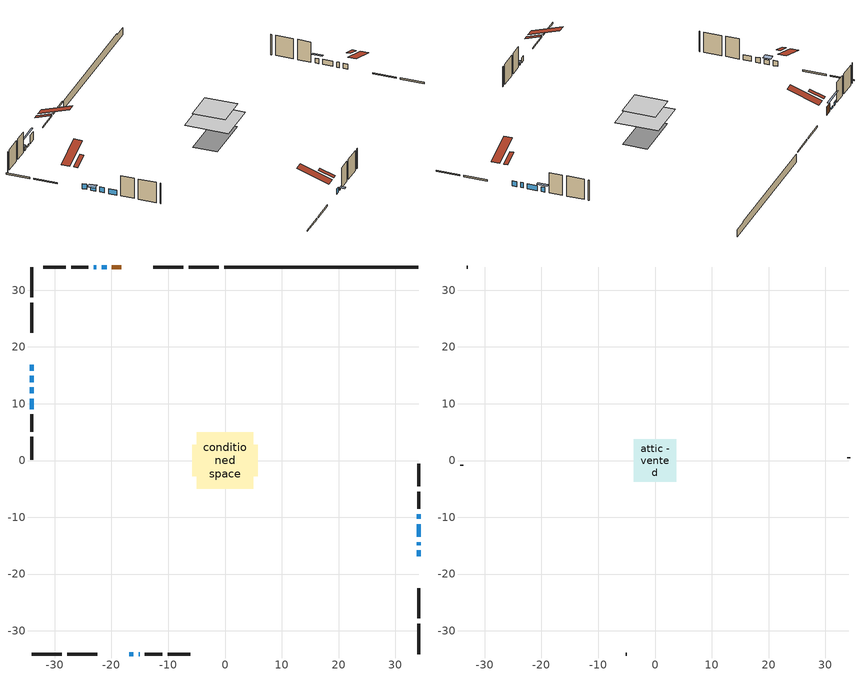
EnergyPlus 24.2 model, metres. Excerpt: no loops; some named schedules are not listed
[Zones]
conditioned space
 floor adiabatic (AdiabaticFloorConstruction): -4.95,-4.95 -4.95,4.95 4.95,4.95 4.95,-4.95 z3.2
 floor foundation (Slab1 construction): -5.78,-2.78 -5.78,2.78 5.78,2.78 5.78,-2.78 z-1.19
 wall outside (RimJoist1 construction): -1.08,34.09 -6.42,34.09 / -34.09,-34.09 -28.75,-34.09 / -34.09,34.09 -34.09,28.75 / 34.09,-34.09 34.09,-28.75 z0.76:1.06
 wall outside (RimJoist2 construction): -7.35,34.09 -12.66,34.09 / -27.82,-34.09 -22.51,-34.09 / -34.09,27.82 -34.09,22.51 / 34.09,-27.82 34.09,-22.51 z0.76:1.06
 wall outside (AdiabaticWallConstruction 1): -18.27,34.09 -19.94,34.09 z0.76:2.79
 wall outside (AdiabaticWallConstruction): 34.09,-16.9 34.09,-15.85 / -34.09,16.9 -34.09,15.85 / 34.09,-14.92 34.09,-14.36 / -34.09,12.87 -34.09,11.82 / -16.9,-34.09 -16.16,-34.09 / 34.09,-13.43 34.09,-11.2 / -34.09,10.89 -34.09,9.05 z0.76:1.98; -34.09,14.92 -34.09,13.8 / 34.09,-10.27 34.09,-9.46 z0.76:1.9; -20.87,34.09 -21.71,34.09 z0.76:1.17; -15.23,-34.09 -15.02,-34.09 z0.76:1.22; -22.64,34.09 -23.15,34.09 z0.76:1.55
 wall outside (Wall1 construction): -24.08,34.09 -27.12,34.09 / -14.09,-34.09 -11.05,-34.09 / -34.09,8.12 -34.09,5.08 / 34.09,-8.53 34.09,-5.49 z0.76:5.64
 wall outside (Wall2 construction): -28.05,34.09 -32.05,34.09 / -10.12,-34.09 -6.12,-34.09 / -34.09,4.15 -34.09,0.15 / 34.09,-4.56 34.09,-0.56 z0.76:5.64
 wall foundation (FoundationWall1 construction): -0.15,34.09,-1.19 -0.15,34.09,0.76 30.66,34.09,0.76 30.66,34.09,0.46 34.09,34.09,0.46 34.09,34.09,-1.19
 window (WindowConstruction): 34.09,-16.9 34.09,-15.85 z0.76:1.98
 window (WindowConstruction 7): -34.09,16.9 -34.09,15.85 z0.76:1.98
 window (WindowConstruction 8): -34.09,14.92 -34.09,13.8 z0.76:1.9
 window (WindowConstruction 10): 34.09,-14.92 34.09,-14.36 z0.76:1.98
 window (WindowConstruction 11): -20.87,34.09 -21.71,34.09 z0.76:1.17
 window (WindowConstruction 1): -34.09,12.87 -34.09,11.82 z0.76:1.98
 window (WindowConstruction 2): -16.9,-34.09 -16.16,-34.09 z0.76:1.98
 window (WindowConstruction 9): -15.23,-34.09 -15.02,-34.09 z0.76:1.22
 window (WindowConstruction 3): 34.09,-13.43 34.09,-11.2 z0.76:1.98
 window (WindowConstruction 4): 34.09,-10.27 34.09,-9.46 z0.76:1.9
 window (WindowConstruction 5): -22.64,34.09 -23.15,34.09 z0.76:1.55
 window (WindowConstruction 6): -34.09,10.89 -34.09,9.05 z0.76:1.98
 door (Door): -18.27,34.09 -19.94,34.09 z0.76:2.79
 ceiling adiabatic (AdiabaticFloorConstruction): 4.95,-4.95 4.95,4.95 -4.95,4.95 -4.95,-4.95 z3.2
 roof outside (Roof2 construction): -17.34,34.09,5.64 -17.34,30.56,6.81 -16.42,30.56,6.81 -16.42,34.09,5.64; -17.82,-34.09,5.64 -17.82,-30.56,6.81 -18.75,-30.56,6.81 -18.75,-34.09,5.64; -34.09,17.82,5.64 -30.56,17.82,6.81 -30.56,18.75,6.81 -34.09,18.75,5.64; 34.09,-17.82,5.64 30.56,-17.82,6.81 30.56,-18.75,6.81 34.09,-18.75,5.64
attic - vented
 floor to conditioned space (Floor1 construction Reversed): -3.7,-3.7 -3.7,3.7 3.7,3.7 3.7,-3.7 z5.64
 wall outside (Wall4 construction): -32.98,34.09 -33.16,34.09 / -5.2,-34.09 -5.02,-34.09 / -34.09,-0.78 -34.09,-0.95 / 34.09,0.37 34.09,0.55 z0.76:5.64
 roof outside (Roof1 construction): -15.49,34.09,5.64 -15.49,26.87,8.04 -13.59,26.87,8.04 -13.59,34.09,5.64; -19.68,-34.09,5.64 -19.68,-26.87,8.04 -21.58,-26.87,8.04 -21.58,-34.09,5.64; -34.09,19.68,5.64 -26.87,19.68,8.04 -26.87,21.58,8.04 -34.09,21.58,5.64; 34.09,-19.68,5.64 26.87,-19.68,8.04 26.87,-21.58,8.04 34.09,-21.58,5.64
shading: -34.09,13.5 -34.09,15.22 -35.3,15.22 -35.3,13.5 z2.2; -24.18,34.09 -18.4,34.09 -18.4,34.38 -24.18,34.38 z3.63; -14.72,-34.09 -15.53,-34.09 -15.53,-35.3 -14.72,-35.3 z1.52; 34.09,-8.7 34.09,-11.03 34.7,-11.03 34.7,-8.7 z2.66; -23.3,34.09 -22.49,34.09 -22.49,34.38 -23.3,34.38 z1.7
[Building]
Building 1: Terrain=Suburbs
[Site:Location]
Montreal Intl AP_QC: Latitude {deg}=45.47; Longitude {deg}=-73.74; Time Zone {hr}=-5; Elevation {m}=36; Keep Site Location Information=Yes
[Site:GroundTemperature:Shallow]
2.07863, -0.316383, -0.508184, 0.628371, 5.19101, 9.73239, 13.6695, 16.1636, 16.3755, 14.347, 10.5102, 6.10817
[Site:WaterMainsTemperature]
Calculation Method=Schedule; Temperature Schedule=mains temperature schedule
[Material] Roughness=Rough; Thermal Absorptance=0.9
Name | Thickness {m} | Conductivity {W/m-K} | Density {kg/m3} | Specific Heat {J/kg-K} | Solar Absorptance | Visible Absorptance
asphalt or fiberglass shingles | 0.00635 | 0.162714 | 1121.4 | 1465.45 | 0.4 | 0.4
ceiling stud and cavity | 0.0889 | 7.21176 | 20.9862 | 1087.66 | 0.7 | 0.7
concrete 4.0 in. | 0.1016 | 1.803125 | 2242.8 | 837.4 | 0.7 | 0.7
concrete 8.0 in. | 0.2032 | 1.803125 | 2242.8 | 837.4 | 0.7 | 0.7
door material | 0.04445 | 0.053851 | 512.64 | 1214.23 | 0.7 | 0.7
floor covering | 0.0127 | 0.0433444 | 54.468 | 1339.84 | 0.6 | 0.6
floor rigid ins; wall rigid ins 1 | 0.512978 | 0.029427 | 32.04 | 1214.23 | 0.7 | 0.7
floor stud and cavity | 0.1397 | 1.75129 | 37.0049 | 1207.88 | 0.7 | 0.7
furniture material conditioned space 1 | 0.1524 | 0.115458 | 640.8 | 1214.23 | 0.6 | 0.6
gypsum board | 0.0127 | 0.160291 | 801 | 837.4 | 0.6 | 0.6
gypsum board 1 | 0.00254 | 0.160291 | 801 | 837.4 | 0.6 | 0.6
osb sheathing 0.5 in. | 0.0127 | 0.115458 | 512.64 | 1214.23 | 0.7 | 0.7
osb sheathing 0.75 in. | 0.01905 | 0.115458 | 512.64 | 1214.23 | 0.7 | 0.7
osb sheathing 2.0 in. | 0.0508 | 0.115458 | 512.64 | 1214.23 | 0.7 | 0.7
rim joist rigid ins; wall rigid ins | 0.051816 | 0.029427 | 32.04 | 1214.23 | 0.7 | 0.7
rim joist stud and cavity | 0.0508 | 0.268173 | 125.044 | 1163.47 | 0.6 | 0.6
rim joist stud and cavity 1 | 0.0508 | 0.126838 | 50.32683 | 1063.81 | 0.6 | 0.6
roof stud and cavity | 0.2032 | 0.117661 | 78.34581 | 1123.46 | 0.7 | 0.7
wall stud and cavity | 0.1397 | 0.136791 | 139.0536 | 1170.24 | 0.7 | 0.7
wall stud and cavity 1 | 0.1397 | 0.127966 | 139.0536 | 1170.24 | 0.7 | 0.7
wall stud and cavity 2 | 0.0889 | 6.1454 | 50.32683 | 1063.81 | 0.6 | 0.6
wall stud and cavity 3 | 0.0889 | 0.380278 | 52.3479 | 1209.89 | 0.7 | 0.7
wall stud and cavity 4 | 0.0889 | 0.391764 | 83.0341 | 1211.67 | 0.7 | 0.7
wood siding | 0.0254 | 0.102417 | 544.68 | 1172.36 | 0.4 | 0.4
wood siding 1 | 0.00254 | 0.102417 | 544.68 | 1172.36 | 0.4 | 0.4
wood siding 2; wood siding 3; wood siding 4 | 0.0254 | 0.102417 | 544.68 | 1172.36 | 0.7 | 0.7
[WindowMaterial:SimpleGlazingSystem]
Name | U-Factor {W/m2-K} | Solar Heat Gain Coefficient
WindowMaterial | 2.99458 | 0.55
WindowMaterial 1 | 3.00934 | 0.52
WindowMaterial 2 | 2.98322 | 0.56
WindowMaterial 3 | 3.00764 | 0.52
WindowMaterial 4 | 3.0559 | 0.42
WindowMaterial 5 | 2.95313 | 0.6
WindowMaterial 6 | 3.25804 | 0.39
WindowMaterial 7 | 2.96903 | 0.43
[Construction]
AdiabaticFloorConstruction: floor stud and cavity, floor rigid ins, osb sheathing 0.75 in., floor covering
AdiabaticWallConstruction: wood siding 3, wall rigid ins 1, wall stud and cavity 3, gypsum board
AdiabaticWallConstruction 1: wood siding 4, wall rigid ins 1, wall stud and cavity 3, gypsum board
Door: door material
Floor1 construction Reversed: gypsum board 1, ceiling stud and cavity
FoundationWall1 construction: concrete 8.0 in.
furniture construction conditioned space 1: furniture material conditioned space 1
PartitionWallConstruction: gypsum board, wall stud and cavity 4, gypsum board
RimJoist1 construction: wood siding 2, rim joist rigid ins, osb sheathing 2.0 in., rim joist stud and cavity
RimJoist2 construction: wood siding 2, rim joist stud and cavity 1
Roof1 construction: asphalt or fiberglass shingles
Roof2 construction: asphalt or fiberglass shingles, osb sheathing 0.75 in., roof stud and cavity, gypsum board
Slab1 construction: concrete 4.0 in.
Wall1 construction: wood siding, wall rigid ins, osb sheathing 0.5 in., wall stud and cavity, gypsum board
Wall2 construction: wood siding, osb sheathing 0.5 in., wall stud and cavity 1, gypsum board
Wall4 construction: wood siding 1, wall stud and cavity 2
WindowConstruction; WindowConstruction 1; WindowConstruction 7; WindowConstruction 8: WindowMaterial
WindowConstruction 10; WindowConstruction 11: WindowMaterial 7
WindowConstruction 2: WindowMaterial 1
WindowConstruction 3: WindowMaterial 2
WindowConstruction 4: WindowMaterial 3
WindowConstruction 5: WindowMaterial 4
WindowConstruction 6: WindowMaterial 5
WindowConstruction 9: WindowMaterial 6
[Zone] Multiplier=1; Part of Total Floor Area=Yes
Name | Volume {m3}
attic - vented | 21.3864
conditioned space | 376.9
[Space]
Name | Zone | Volume {m3}
attic - vented 1 | attic - vented | 21.3864
conditioned space 1 | conditioned space | 376.9
[ZoneInfiltration:EffectiveLeakageArea]
infil attic - vented 1: Zone or Space=attic - vented 1; Schedule=Always On Discrete; Effective Air Leakage Area {cm2}=2192.4; Stack Coefficient=0.000506269; Wind Coefficient=1.52023e-05
[ZoneMixing]
whole house fan mix: Zone or Space=attic - vented; Schedule=Always On Continuous; Design Flow Rate Calculation Method=Flow/Zone; Design Flow Rate {m3/s}=0; Source Zone or Space=conditioned space
[SurfaceProperty:ExposedFoundationPerimeter]
Slab1: Exposed Perimeter Calculation Method=TotalExposedPerimeter; Total Exposed Perimeter {m}=34.24
[InternalMass] Zone or ZoneList=conditioned space; Space or SpaceList=conditioned space 1
Name | Construction | Surface Area {m2}
furniture mass conditioned space 1 | furniture construction conditioned space 1 | 64.972
partition wall mass | PartitionWallConstruction | 162.43
[Lights]
interior lighting: Zone or ZoneList or Space or SpaceList=conditioned space 1; Schedule=interior lighting schedule; Design Level Calculation Method=LightingLevel; Lighting Level {W}=343.2; Return Air Fraction=0; Fraction Radiant=0.6; Fraction Visible=0.2; Fraction Replaceable=1
[People]
occupants: Zone or ZoneList or Space or SpaceList=conditioned space 1; Number of People Schedule=occupants schedule; Number of People Calculation Method=People; Number of People=3; Fraction Radiant=0.314171; Sensible Heat Fraction=0.56303; Activity Level Schedule=occupants activity schedule; Carbon Dioxide Generation Rate {m3/s-W}=0; Enable ASHRAE 55 Comfort Warnings=No; Mean Radiant Temperature Calculation Type=EnclosureAveraged
[ElectricEquipment] Zone or ZoneList or Space or SpaceList=conditioned space 1; Design Level Calculation Method=EquipmentLevel
Name | Schedule | Design Level {W} | Fraction Latent | Fraction Radiant | Fraction Lost
clothes dryer | clothes dryer schedule | 140.772 | 0.015 | 0.081 | 0.85
clothes washer | clothes washer schedule | 32.1985 | 0.03 | 0.162 | 0.7
cooking range | cooking range schedule | 215.147 | 0.08 | 0.432 | 0.2
dishwasher | dishwasher schedule | 66.8632 | 0.3 | 0.18 | 0.4
fridge | fridge schedule | 72.9452 | 0 | 0.6 | 0
mech vent bath fan 0 | mech vent bath fan 0 schedule | 50.2 | 0 | 0 | 1
mech vent house fan | mech vent house fan schedule | 0 | 0 | 0 | 1
mech vent house fan cfis | mech vent house fan cfis schedule | 0 | 0 | 0 | 0
mech vent range fan 0 | mech vent range fan 0 schedule | 57 | 0 | 0 | 1
misc plug loads | misc plug loads schedule | 494.7 | 0.045 | 0.513 | 0.1
whole house fan | Always On Discrete | 0 | 0 | 0 | 1
[OtherEquipment] Zone or ZoneList or Space or SpaceList=conditioned space 1; Design Level Calculation Method=EquipmentLevel
Name | Fuel Type | Schedule | Design Level {W} | Fraction Latent | Fraction Radiant | Fraction Lost
clothes dryer 1 | Electricity | clothes dryer schedule | 0 | 0.015 | 0.081 | 0.85
cooking range 1 | Electricity | cooking range schedule | 0 | 0.08 | 0.432 | 0.2
general water use latent | None | general water use schedule | 62.594 | 1 | 0 | 0
general water use sensible | None | general water use schedule | -61.6891 | 0 | 0.6 | 0
mech vent house fan latent load | None | Always On Discrete | 0 | 1 | 0 | 0
mech vent house fan sensible load | None | Always On Discrete | 0 | 0 | 0 | 0
water heater energy adjustment1 | Electricity | Always On Discrete | 0.01 | 0 | 0 | 1
[ZoneInfiltration:DesignFlowRate] Zone or ZoneList or Space or SpaceList=conditioned space 1; Schedule=Always On Discrete; Design Flow Rate Calculation Method=Flow/Zone; Design Flow Rate {m3/s}=0
infil flow; natural vent flow; whole house fan flow
[Foundation:Kiva]
Foundation Kiva 1: Initial Indoor Air Temperature {C}=18; Wall Height Above Grade {m}=0.759988; Wall Depth Below Slab {m}=0.2032
[Foundation:Kiva:Settings]
Soil Conductivity {W/m-K}=0.849921; Soil Density {kg/m3}=1842.3; Soil Specific Heat {J/kg-K}=418.7; Ground Solar Absorptivity=0.9; Ground Thermal Absorptivity=0.9; Ground Surface Roughness {m}=0.03; Far-Field Width {m}=40; Deep-Ground Boundary Condition=ZeroFlux; Deep-Ground Depth {m}=40; Minimum Cell Dimension {m}=0.2; Maximum Cell Growth Coefficient=3; Simulation Timestep=Timestep
[Exterior:Lights]
exterior lighting: Schedule=exterior lighting schedule; Design Level {W}=75.6
[Schedule:Constant]
Name | Hourly Value
Always On Continuous; mech vent house fan schedule; mech vent house fan cfis schedule; Always On Discrete | 1
occupants activity schedule | 117.228
fridge schedule | 0
[Schedule:Week:Daily]
interior lighting schedule Week Rule - Jan1-Jan27: interior lighting schedule day, interior lighting schedule day, interior lighting schedule day, interior lighting schedule day, interior lighting schedule day, interior lighting schedule day, interior lighting schedule day, interior lighting schedule default day, interior lighting schedule default day, interior lighting schedule default day, interior lighting schedule default day, interior lighting schedule default day
interior lighting schedule Week Rule - Jan28-Feb3: interior lighting schedule day, interior lighting schedule day, interior lighting schedule day, interior lighting schedule day, interior lighting schedule day 1, interior lighting schedule day 1, interior lighting schedule day 1, interior lighting schedule default day, interior lighting schedule default day, interior lighting schedule default day, interior lighting schedule default day, interior lighting schedule default day
interior lighting schedule Week Rule - Feb4-Feb24: interior lighting schedule day 1, interior lighting schedule day 1, interior lighting schedule day 1, interior lighting schedule day 1, interior lighting schedule day 1, interior lighting schedule day 1, interior lighting schedule day 1, interior lighting schedule default day, interior lighting schedule default day, interior lighting schedule default day, interior lighting schedule default day, interior lighting schedule default day
interior lighting schedule Week Rule - Feb25-Mar3: interior lighting schedule day 1, interior lighting schedule day 1, interior lighting schedule day 1, interior lighting schedule day 1, interior lighting schedule day 2, interior lighting schedule day 2, interior lighting schedule day 2, interior lighting schedule default day, interior lighting schedule default day, interior lighting schedule default day, interior lighting schedule default day, interior lighting schedule default day
interior lighting schedule Week Rule - Mar4-Mar31: interior lighting schedule day 2, interior lighting schedule day 2, interior lighting schedule day 2, interior lighting schedule day 2, interior lighting schedule day 2, interior lighting schedule day 2, interior lighting schedule day 2, interior lighting schedule default day, interior lighting schedule default day, interior lighting schedule default day, interior lighting schedule default day, interior lighting schedule default day
interior lighting schedule Week Rule - Apr1-Apr28: interior lighting schedule day 3, interior lighting schedule day 3, interior lighting schedule day 3, interior lighting schedule day 3, interior lighting schedule day 3, interior lighting schedule day 3, interior lighting schedule day 3, interior lighting schedule default day, interior lighting schedule default day, interior lighting schedule default day, interior lighting schedule default day, interior lighting schedule default day
interior lighting schedule Week Rule - Apr29-May5: interior lighting schedule day 3, interior lighting schedule day 3, interior lighting schedule day 4, interior lighting schedule day 4, interior lighting schedule day 4, interior lighting schedule day 4, interior lighting schedule day 4, interior lighting schedule default day, interior lighting schedule default day, interior lighting schedule default day, interior lighting schedule default day, interior lighting schedule default day
interior lighting schedule Week Rule - May6-May26: interior lighting schedule day 4, interior lighting schedule day 4, interior lighting schedule day 4, interior lighting schedule day 4, interior lighting schedule day 4, interior lighting schedule day 4, interior lighting schedule day 4, interior lighting schedule default day, interior lighting schedule default day, interior lighting schedule default day, interior lighting schedule default day, interior lighting schedule default day
interior lighting schedule Week Rule - May27-Jun2: interior lighting schedule day 4, interior lighting schedule day 4, interior lighting schedule day 4, interior lighting schedule day 4, interior lighting schedule day 4, interior lighting schedule day 5, interior lighting schedule day 5, interior lighting schedule default day, interior lighting schedule default day, interior lighting schedule default day, interior lighting schedule default day, interior lighting schedule default day
interior lighting schedule Week Rule - Jun3-Jun30: interior lighting schedule day 5, interior lighting schedule day 5, interior lighting schedule day 5, interior lighting schedule day 5, interior lighting schedule day 5, interior lighting schedule day 5, interior lighting schedule day 5, interior lighting schedule default day, interior lighting schedule default day, interior lighting schedule default day, interior lighting schedule default day, interior lighting schedule default day
interior lighting schedule Week Rule - Jul1-Jul28: interior lighting schedule day 6, interior lighting schedule day 6, interior lighting schedule day 6, interior lighting schedule day 6, interior lighting schedule day 6, interior lighting schedule day 6, interior lighting schedule day 6, interior lighting schedule default day, interior lighting schedule default day, interior lighting schedule default day, interior lighting schedule default day, interior lighting schedule default day
interior lighting schedule Week Rule - Jul29-Aug4: interior lighting schedule day 6, interior lighting schedule day 6, interior lighting schedule day 6, interior lighting schedule day 7, interior lighting schedule day 7, interior lighting schedule day 7, interior lighting schedule day 7, interior lighting schedule default day, interior lighting schedule default day, interior lighting schedule default day, interior lighting schedule default day, interior lighting schedule default day
interior lighting schedule Week Rule - Aug5-Aug25: interior lighting schedule day 7, interior lighting schedule day 7, interior lighting schedule day 7, interior lighting schedule day 7, interior lighting schedule day 7, interior lighting schedule day 7, interior lighting schedule day 7, interior lighting schedule default day, interior lighting schedule default day, interior lighting schedule default day, interior lighting schedule default day, interior lighting schedule default day
interior lighting schedule Week Rule - Aug26-Sep1: interior lighting schedule day 7, interior lighting schedule day 7, interior lighting schedule day 7, interior lighting schedule day 7, interior lighting schedule day 7, interior lighting schedule day 7, interior lighting schedule day 8, interior lighting schedule default day, interior lighting schedule default day, interior lighting schedule default day, interior lighting schedule default day, interior lighting schedule default day
interior lighting schedule Week Rule - Sep2-Sep29: interior lighting schedule day 8, interior lighting schedule day 8, interior lighting schedule day 8, interior lighting schedule day 8, interior lighting schedule day 8, interior lighting schedule day 8, interior lighting schedule day 8, interior lighting schedule default day, interior lighting schedule default day, interior lighting schedule default day, interior lighting schedule default day, interior lighting schedule default day
interior lighting schedule Week Rule - Sep30-Oct6: interior lighting schedule day 8, interior lighting schedule day 9, interior lighting schedule day 9, interior lighting schedule day 9, interior lighting schedule day 9, interior lighting schedule day 9, interior lighting schedule day 9, interior lighting schedule default day, interior lighting schedule default day, interior lighting schedule default day, interior lighting schedule default day, interior lighting schedule default day
interior lighting schedule Week Rule - Oct7-Oct27: interior lighting schedule day 9, interior lighting schedule day 9, interior lighting schedule day 9, interior lighting schedule day 9, interior lighting schedule day 9, interior lighting schedule day 9, interior lighting schedule day 9, interior lighting schedule default day, interior lighting schedule default day, interior lighting schedule default day, interior lighting schedule default day, interior lighting schedule default day
interior lighting schedule Week Rule - Oct28-Nov3: interior lighting schedule day 9, interior lighting schedule day 9, interior lighting schedule day 9, interior lighting schedule day 9, interior lighting schedule day 10, interior lighting schedule day 10, interior lighting schedule day 10, interior lighting schedule default day, interior lighting schedule default day, interior lighting schedule default day, interior lighting schedule default day, interior lighting schedule default day
interior lighting schedule Week Rule - Nov4-Nov24: interior lighting schedule day 10, interior lighting schedule day 10, interior lighting schedule day 10, interior lighting schedule day 10, interior lighting schedule day 10, interior lighting schedule day 10, interior lighting schedule day 10, interior lighting schedule default day, interior lighting schedule default day, interior lighting schedule default day, interior lighting schedule default day, interior lighting schedule default day
interior lighting schedule Week Rule - Nov25-Dec1: interior lighting schedule day 10, interior lighting schedule day 10, interior lighting schedule day 10, interior lighting schedule day 10, interior lighting schedule day 10, interior lighting schedule day 10, interior lighting schedule day 11, interior lighting schedule default day, interior lighting schedule default day, interior lighting schedule default day, interior lighting schedule default day, interior lighting schedule default day
interior lighting schedule Week Rule - Dec2-Dec31: interior lighting schedule day 11, interior lighting schedule day 11, interior lighting schedule day 11, interior lighting schedule day 11, interior lighting schedule day 11, interior lighting schedule day 11, interior lighting schedule day 11, interior lighting schedule default day, interior lighting schedule default day, interior lighting schedule default day, interior lighting schedule default day, interior lighting schedule default day
occupants schedule Week Rule - Jan1-Dec31: occupants schedule day, occupants schedule day, occupants schedule day, occupants schedule day, occupants schedule day, occupants schedule day, occupants schedule day, occupants schedule default day, occupants schedule default day, occupants schedule default day, occupants schedule default day, occupants schedule default day
clothes dryer schedule Week Rule - Jan1-Dec31: clothes dryer schedule day, clothes dryer schedule day, clothes dryer schedule day, clothes dryer schedule day, clothes dryer schedule day, clothes dryer schedule day, clothes dryer schedule day, clothes dryer schedule default day, clothes dryer schedule default day, clothes dryer schedule default day, clothes dryer schedule default day, clothes dryer schedule default day
clothes washer schedule Week Rule - Jan1-Dec31: clothes washer schedule day, clothes washer schedule day, clothes washer schedule day, clothes washer schedule day, clothes washer schedule day, clothes washer schedule day, clothes washer schedule day, clothes washer schedule default day, clothes washer schedule default day, clothes washer schedule default day, clothes washer schedule default day, clothes washer schedule default day
cooking range schedule Week Rule - Jan1-Dec31: cooking range schedule day, cooking range schedule day, cooking range schedule day, cooking range schedule day, cooking range schedule day, cooking range schedule day, cooking range schedule day, cooking range schedule default day, cooking range schedule default day, cooking range schedule default day, cooking range schedule default day, cooking range schedule default day
dishwasher schedule Week Rule - Jan1-Dec31: dishwasher schedule day, dishwasher schedule day, dishwasher schedule day, dishwasher schedule day, dishwasher schedule day, dishwasher schedule day, dishwasher schedule day, dishwasher schedule default day, dishwasher schedule default day, dishwasher schedule default day, dishwasher schedule default day, dishwasher schedule default day
mech vent bath fan 0 schedule Week Rule - Jan1-Dec31: mech vent bath fan 0 schedule day, mech vent bath fan 0 schedule day, mech vent bath fan 0 schedule day, mech vent bath fan 0 schedule day, mech vent bath fan 0 schedule day, mech vent bath fan 0 schedule day, mech vent bath fan 0 schedule day, mech vent bath fan 0 schedule default day, mech vent bath fan 0 schedule default day, mech vent bath fan 0 schedule default day, mech vent bath fan 0 schedule default day, mech vent bath fan 0 schedule default day
mech vent range fan 0 schedule Week Rule - Jan1-Dec31: mech vent range fan 0 schedule day, mech vent range fan 0 schedule day, mech vent range fan 0 schedule day, mech vent range fan 0 schedule day, mech vent range fan 0 schedule day, mech vent range fan 0 schedule day, mech vent range fan 0 schedule day, mech vent range fan 0 schedule default day, mech vent range fan 0 schedule default day, mech vent range fan 0 schedule default day, mech vent range fan 0 schedule default day, mech vent range fan 0 schedule default day
misc plug loads schedule Week Rule - Jan1-Dec31: misc plug loads schedule day, misc plug loads schedule day, misc plug loads schedule day, misc plug loads schedule day, misc plug loads schedule day, misc plug loads schedule day, misc plug loads schedule day, misc plug loads schedule default day, misc plug loads schedule default day, misc plug loads schedule default day, misc plug loads schedule default day, misc plug loads schedule default day
general water use schedule Week Rule - Jan1-Dec31: general water use schedule day, general water use schedule day, general water use schedule day, general water use schedule day, general water use schedule day, general water use schedule day, general water use schedule day, general water use schedule default day, general water use schedule default day, general water use schedule default day, general water use schedule default day, general water use schedule default day
exterior lighting schedule Week Rule - Jan1-Jan27: exterior lighting schedule day, exterior lighting schedule day, exterior lighting schedule day, exterior lighting schedule day, exterior lighting schedule day, exterior lighting schedule day, exterior lighting schedule day, exterior lighting schedule default day, exterior lighting schedule default day, exterior lighting schedule default day, exterior lighting schedule default day, exterior lighting schedule default day
exterior lighting schedule Week Rule - Jan28-Feb3: exterior lighting schedule day, exterior lighting schedule day, exterior lighting schedule day, exterior lighting schedule day, exterior lighting schedule day 1, exterior lighting schedule day 1, exterior lighting schedule day 1, exterior lighting schedule default day, exterior lighting schedule default day, exterior lighting schedule default day, exterior lighting schedule default day, exterior lighting schedule default day
exterior lighting schedule Week Rule - Feb4-Feb24: exterior lighting schedule day 1, exterior lighting schedule day 1, exterior lighting schedule day 1, exterior lighting schedule day 1, exterior lighting schedule day 1, exterior lighting schedule day 1, exterior lighting schedule day 1, exterior lighting schedule default day, exterior lighting schedule default day, exterior lighting schedule default day, exterior lighting schedule default day, exterior lighting schedule default day
exterior lighting schedule Week Rule - Feb25-Mar3: exterior lighting schedule day 1, exterior lighting schedule day 1, exterior lighting schedule day 1, exterior lighting schedule day 1, exterior lighting schedule day 2, exterior lighting schedule day 2, exterior lighting schedule day 2, exterior lighting schedule default day, exterior lighting schedule default day, exterior lighting schedule default day, exterior lighting schedule default day, exterior lighting schedule default day
exterior lighting schedule Week Rule - Mar4-Mar31: exterior lighting schedule day 2, exterior lighting schedule day 2, exterior lighting schedule day 2, exterior lighting schedule day 2, exterior lighting schedule day 2, exterior lighting schedule day 2, exterior lighting schedule day 2, exterior lighting schedule default day, exterior lighting schedule default day, exterior lighting schedule default day, exterior lighting schedule default day, exterior lighting schedule default day
exterior lighting schedule Week Rule - Apr1-Apr28: exterior lighting schedule day 3, exterior lighting schedule day 3, exterior lighting schedule day 3, exterior lighting schedule day 3, exterior lighting schedule day 3, exterior lighting schedule day 3, exterior lighting schedule day 3, exterior lighting schedule default day, exterior lighting schedule default day, exterior lighting schedule default day, exterior lighting schedule default day, exterior lighting schedule default day
exterior lighting schedule Week Rule - Apr29-May5: exterior lighting schedule day 3, exterior lighting schedule day 3, exterior lighting schedule day 4, exterior lighting schedule day 4, exterior lighting schedule day 4, exterior lighting schedule day 4, exterior lighting schedule day 4, exterior lighting schedule default day, exterior lighting schedule default day, exterior lighting schedule default day, exterior lighting schedule default day, exterior lighting schedule default day
exterior lighting schedule Week Rule - May6-May26: exterior lighting schedule day 4, exterior lighting schedule day 4, exterior lighting schedule day 4, exterior lighting schedule day 4, exterior lighting schedule day 4, exterior lighting schedule day 4, exterior lighting schedule day 4, exterior lighting schedule default day, exterior lighting schedule default day, exterior lighting schedule default day, exterior lighting schedule default day, exterior lighting schedule default day
exterior lighting schedule Week Rule - May27-Jun2: exterior lighting schedule day 4, exterior lighting schedule day 4, exterior lighting schedule day 4, exterior lighting schedule day 4, exterior lighting schedule day 4, exterior lighting schedule day 5, exterior lighting schedule day 5, exterior lighting schedule default day, exterior lighting schedule default day, exterior lighting schedule default day, exterior lighting schedule default day, exterior lighting schedule default day
exterior lighting schedule Week Rule - Jun3-Jun30: exterior lighting schedule day 5, exterior lighting schedule day 5, exterior lighting schedule day 5, exterior lighting schedule day 5, exterior lighting schedule day 5, exterior lighting schedule day 5, exterior lighting schedule day 5, exterior lighting schedule default day, exterior lighting schedule default day, exterior lighting schedule default day, exterior lighting schedule default day, exterior lighting schedule default day
exterior lighting schedule Week Rule - Jul1-Jul28: exterior lighting schedule day 6, exterior lighting schedule day 6, exterior lighting schedule day 6, exterior lighting schedule day 6, exterior lighting schedule day 6, exterior lighting schedule day 6, exterior lighting schedule day 6, exterior lighting schedule default day, exterior lighting schedule default day, exterior lighting schedule default day, exterior lighting schedule default day, exterior lighting schedule default day
exterior lighting schedule Week Rule - Jul29-Aug4: exterior lighting schedule day 6, exterior lighting schedule day 6, exterior lighting schedule day 6, exterior lighting schedule day 7, exterior lighting schedule day 7, exterior lighting schedule day 7, exterior lighting schedule day 7, exterior lighting schedule default day, exterior lighting schedule default day, exterior lighting schedule default day, exterior lighting schedule default day, exterior lighting schedule default day
exterior lighting schedule Week Rule - Aug5-Aug25: exterior lighting schedule day 7, exterior lighting schedule day 7, exterior lighting schedule day 7, exterior lighting schedule day 7, exterior lighting schedule day 7, exterior lighting schedule day 7, exterior lighting schedule day 7, exterior lighting schedule default day, exterior lighting schedule default day, exterior lighting schedule default day, exterior lighting schedule default day, exterior lighting schedule default day
exterior lighting schedule Week Rule - Aug26-Sep1: exterior lighting schedule day 7, exterior lighting schedule day 7, exterior lighting schedule day 7, exterior lighting schedule day 7, exterior lighting schedule day 7, exterior lighting schedule day 7, exterior lighting schedule day 8, exterior lighting schedule default day, exterior lighting schedule default day, exterior lighting schedule default day, exterior lighting schedule default day, exterior lighting schedule default day
exterior lighting schedule Week Rule - Sep2-Sep29: exterior lighting schedule day 8, exterior lighting schedule day 8, exterior lighting schedule day 8, exterior lighting schedule day 8, exterior lighting schedule day 8, exterior lighting schedule day 8, exterior lighting schedule day 8, exterior lighting schedule default day, exterior lighting schedule default day, exterior lighting schedule default day, exterior lighting schedule default day, exterior lighting schedule default day
exterior lighting schedule Week Rule - Sep30-Oct6: exterior lighting schedule day 8, exterior lighting schedule day 9, exterior lighting schedule day 9, exterior lighting schedule day 9, exterior lighting schedule day 9, exterior lighting schedule day 9, exterior lighting schedule day 9, exterior lighting schedule default day, exterior lighting schedule default day, exterior lighting schedule default day, exterior lighting schedule default day, exterior lighting schedule default day
exterior lighting schedule Week Rule - Oct7-Oct27: exterior lighting schedule day 9, exterior lighting schedule day 9, exterior lighting schedule day 9, exterior lighting schedule day 9, exterior lighting schedule day 9, exterior lighting schedule day 9, exterior lighting schedule day 9, exterior lighting schedule default day, exterior lighting schedule default day, exterior lighting schedule default day, exterior lighting schedule default day, exterior lighting schedule default day
[Schedule:Year]
interior lighting schedule: interior lighting schedule Week Rule - Jan1-Jan27, 1, 1, 1, 27, interior lighting schedule Week Rule - Jan28-Feb3, 1, 28, 2, 3, interior lighting schedule Week Rule - Feb4-Feb24, 2, 4, 2, 24, interior lighting schedule Week Rule - Feb25-Mar3, 2, 25, 3, 3, interior lighting schedule Week Rule - Mar4-Mar31, 3, 4, 3, 31, interior lighting schedule Week Rule - Apr1-Apr28, 4, 1, 4, 28, interior lighting schedule Week Rule - Apr29-May5, 4, 29, 5, 5, interior lighting schedule Week Rule - May6-May26, 5, 6, 5, 26, interior lighting schedule Week Rule - May27-Jun2, 5, 27, 6, 2, interior lighting schedule Week Rule - Jun3-Jun30, 6, 3, 6, 30, interior lighting schedule Week Rule - Jul1-Jul28, 7, 1, 7, 28, interior lighting schedule Week Rule - Jul29-Aug4, 7, 29, 8, 4, interior lighting schedule Week Rule - Aug5-Aug25, 8, 5, 8, 25, interior lighting schedule Week Rule - Aug26-Sep1, 8, 26, 9, 1, interior lighting schedule Week Rule - Sep2-Sep29, 9, 2, 9, 29, interior lighting schedule Week Rule - Sep30-Oct6, 9, 30, 10, 6, interior lighting schedule Week Rule - Oct7-Oct27, 10, 7, 10, 27, interior lighting schedule Week Rule - Oct28-Nov3, 10, 28, 11, 3, interior lighting schedule Week Rule - Nov4-Nov24, 11, 4, 11, 24, interior lighting schedule Week Rule - Nov25-Dec1, 11, 25, 12, 1, interior lighting schedule Week Rule - Dec2-Dec31, 12, 2, 12, 31
occupants schedule: occupants schedule Week Rule - Jan1-Dec31, 1, 1, 12, 31
clothes dryer schedule: clothes dryer schedule Week Rule - Jan1-Dec31, 1, 1, 12, 31
clothes washer schedule: clothes washer schedule Week Rule - Jan1-Dec31, 1, 1, 12, 31
cooking range schedule: cooking range schedule Week Rule - Jan1-Dec31, 1, 1, 12, 31
dishwasher schedule: dishwasher schedule Week Rule - Jan1-Dec31, 1, 1, 12, 31
mech vent bath fan 0 schedule: mech vent bath fan 0 schedule Week Rule - Jan1-Dec31, 1, 1, 12, 31
mech vent range fan 0 schedule: mech vent range fan 0 schedule Week Rule - Jan1-Dec31, 1, 1, 12, 31
misc plug loads schedule: misc plug loads schedule Week Rule - Jan1-Dec31, 1, 1, 12, 31
general water use schedule: general water use schedule Week Rule - Jan1-Dec31, 1, 1, 12, 31
exterior lighting schedule: exterior lighting schedule Week Rule - Jan1-Jan27, 1, 1, 1, 27, exterior lighting schedule Week Rule - Jan28-Feb3, 1, 28, 2, 3, exterior lighting schedule Week Rule - Feb4-Feb24, 2, 4, 2, 24, exterior lighting schedule Week Rule - Feb25-Mar3, 2, 25, 3, 3, exterior lighting schedule Week Rule - Mar4-Mar31, 3, 4, 3, 31, exterior lighting schedule Week Rule - Apr1-Apr28, 4, 1, 4, 28, exterior lighting schedule Week Rule - Apr29-May5, 4, 29, 5, 5, exterior lighting schedule Week Rule - May6-May26, 5, 6, 5, 26, exterior lighting schedule Week Rule - May27-Jun2, 5, 27, 6, 2, exterior lighting schedule Week Rule - Jun3-Jun30, 6, 3, 6, 30, exterior lighting schedule Week Rule - Jul1-Jul28, 7, 1, 7, 28, exterior lighting schedule Week Rule - Jul29-Aug4, 7, 29, 8, 4, exterior lighting schedule Week Rule - Aug5-Aug25, 8, 5, 8, 25, exterior lighting schedule Week Rule - Aug26-Sep1, 8, 26, 9, 1, exterior lighting schedule Week Rule - Sep2-Sep29, 9, 2, 9, 29, exterior lighting schedule Week Rule - Sep30-Oct6, 9, 30, 10, 6, exterior lighting schedule Week Rule - Oct7-Oct27, 10, 7, 10, 27, exterior lighting schedule Week Rule - Oct28-Nov3, 10, 28, 11, 3, exterior lighting schedule Week Rule - Nov4-Nov24, 11, 4, 11, 24, exterior lighting schedule Week Rule - Nov25-Dec1, 11, 25, 12, 1, exterior lighting schedule Week Rule - Dec2-Dec31, 12, 2, 12, 31
[Schedule:Compact]
mains temperature schedule: Through: 01/01, For: AllDays, Until: 24:00, 6.56833, Through: 01/02, For: AllDays, Until: 24:00, 6.48722, Through: 01/03, For: AllDays, Until: 24:00, 6.40722, Through: 01/04, For: AllDays, Until: 24:00, 6.32889, Through: 01/05, For: AllDays, Until: 24:00, 6.25167, Through: 01/06, For: AllDays, Until: 24:00, 6.17611, Through: 01/07, For: AllDays, Until: 24:00, 6.10222, Through: 01/08, For: AllDays, Until: 24:00, 6.02944, Through: 01/09, For: AllDays, Until: 24:00, 5.95833, Through: 01/10, For: AllDays, Until: 24:00, 5.88889, Through: 01/11, For: AllDays, Until: 24:00, 5.82056, Through: 01/12, For: AllDays, Until: 24:00, 5.75444, Through: 01/13, For: AllDays, Until: 24:00, 5.68944, Through: 01/14, For: AllDays, Until: 24:00, 5.62611, Through: 01/15, For: AllDays, Until: 24:00, 5.56444, Through: 01/16, For: AllDays, Until: 24:00, 5.50444, Through: 01/17, For: AllDays, Until: 24:00, 5.44611, Through: 01/18, For: AllDays, Until: 24:00, 5.38944, Through: 01/19, For: AllDays, Until: 24:00, 5.33389, Through: 01/20, For: AllDays, Until: 24:00, 5.28111, Through: 01/21, For: AllDays, Until: 24:00, 5.22944, Through: 01/22, For: AllDays, Until: 24:00, 5.17944, Through: 01/23, For: AllDays, Until: 24:00, 5.13111, Through: 01/24, For: AllDays, Until: 24:00, 5.085, Through: 01/25, For: AllDays, Until: 24:00, 5.04056, Through: 01/26, For: AllDays, Until: 24:00, 4.99778, Through: 01/27, For: AllDays, Until: 24:00, 4.95667, Through: 01/28, For: AllDays, Until: 24:00, 4.91778, Through: 01/29, For: AllDays, Until: 24:00, 4.88056, Through: 01/30, For: AllDays, Until: 24:00, 4.845, Through: 01/31, For: AllDays, Until: 24:00, 4.81167, Through: 02/01, For: AllDays, Until: 24:00, 4.77944, Through: 02/02, For: AllDays, Until: 24:00, 4.75, Through: 02/03, For: AllDays, Until: 24:00, 4.72167, Through: 02/04, For: AllDays, Until: 24:00, 4.69611, Through: 02/05, For: AllDays, Until: 24:00, 4.67167, Through: 02/06, For: AllDays, Until: 24:00, 4.64944, Through: 02/07, For: AllDays, Until: 24:00, 4.62889, Through: 02/08, For: AllDays, Until: 24:00, 4.61056, Through: 02/09, For: AllDays, Until: 24:00, 4.59389, Through: 02/10, For: AllDays, Until: 24:00, 4.57944, Through: 02/11, For: AllDays, Until: 24:00, 4.56667, Through: 02/12, For: AllDays, Until: 24:00, 4.55611, Through: 02/13, For: AllDays, Until: 24:00, 4.54722, Through: 02/14, For: AllDays, Until: 24:00, 4.54056, Through: 02/15, For: AllDays, Until: 24:00, 4.53556, Through: 02/16, For: AllDays, Until: 24:00, 4.53278, Through: 02/17, For: AllDays, Until: 24:00, 4.53167, Through: 02/18, For: AllDays, Until: 24:00, 4.53278, Through: 02/19, For: AllDays, Until: 24:00, 4.53556, Through: 02/20, For: AllDays, Until: 24:00, 4.54056, Through: 02/21, For: AllDays, Until: 24:00, 4.54722, Through: 02/22, For: AllDays, Until: 24:00, 4.55611, Through: 02/23, For: AllDays, Until: 24:00, 4.56667, Through: 02/24, For: AllDays, Until: 24:00, 4.57944, Through: 02/25, For: AllDays, Until: 24:00, 4.59389, Through: 02/26, For: AllDays, Until: 24:00, 4.61056, Through: 02/27, For: AllDays, Until: 24:00, 4.62889, Through: 02/28, For: AllDays, Until: 24:00, 4.64889, Through: 03/01, For: AllDays, Until: 24:00, 4.67111, Through: 03/02, For: AllDays, Until: 24:00, 4.69556, Through: 03/03, For: AllDays, Until: 24:00, 4.72167, Through: 03/04, For: AllDays, Until: 24:00, 4.74944, Through: 03/05, For: AllDays, Until: 24:00, 4.77944, Through: 03/06, For: AllDays, Until: 24:00, 4.81111, Through: 03/07, For: AllDays, Until: 24:00, 4.84444, Through: 03/08, For: AllDays, Until: 24:00, 4.88, Through: 03/09, For: AllDays, Until: 24:00, 4.91722, Through: 03/10, For: AllDays, Until: 24:00, 4.95611, Through: 03/11, For: AllDays, Until: 24:00, 4.99722, Through: 03/12, For: AllDays, Until: 24:00, 5.04, Through: 03/13, For: AllDays, Until: 24:00, 5.08444, Through: 03/14, For: AllDays, Until: 24:00, 5.13056, Through: 03/15, For: AllDays, Until: 24:00, 5.17889, Through: 03/16, For: AllDays, Until: 24:00, 5.22833, Through: 03/17, For: AllDays, Until: 24:00, 5.28, Through: 03/18, For: AllDays, Until: 24:00, 5.33333, Through: 03/19, For: AllDays, Until: 24:00, 5.38833, Through: 03/20, For: AllDays, Until: 24:00, 5.445, Through: 03/21, For: AllDays, Until: 24:00, 5.50333, Through: 03/22, For: AllDays, Until: 24:00, 5.56333, Through: 03/23, For: AllDays, Until: 24:00, 5.625, Through: 03/24, For: AllDays, Until: 24:00, 5.68833, Through: 03/25, For: AllDays, Until: 24:00, 5.75333, Through: 03/26, For: AllDays, Until: 24:00, 5.81944, Through: 03/27, For: AllDays, Until: 24:00, 5.88778, Through: 03/28, For: AllDays, Until: 24:00, 5.95722, Through: 03/29, For: AllDays, Until: 24:00, 6.02833, Through: 03/30, For: AllDays, Until: 24:00, 6.10111, Through: 03/31, For: AllDays, Until: 24:00, 6.175, Through: 04/01, For: AllDays, Until: 24:00, 6.25056, Through: 04/02, For: AllDays, Until: 24:00, 6.32778, Through: 04/03, For: AllDays, Until: 24:00, 6.40611, Through: 04/04, For: AllDays, Until: 24:00, 6.48556, Through: 04/05, For: AllDays, Until: 24:00, 6.56722, Through: 04/06, For: AllDays, Until: 24:00, 6.64944, Through: 04/07, For: AllDays, Until: 24:00, 6.73333, Through: 04/08, For: AllDays, Until: 24:00, 6.81833, Through: 04/09, For: AllDays, Until: 24:00, 6.905, Through: 04/10, For: AllDays, Until: 24:00, 6.99278, Through: 04/11, For: AllDays, Until: 24:00, 7.08111, Through: 04/12, For: AllDays, Until: 24:00, 7.17167, Through: 04/13, For: AllDays, Until: 24:00, 7.26278, Through: 04/14, For: AllDays, Until: 24:00, 7.355, Through: 04/15, For: AllDays, Until: 24:00, 7.44833, Through: 04/16, For: AllDays, Until: 24:00, 7.54278, Through: 04/17, For: AllDays, Until: 24:00, 7.63889, Through: 04/18, For: AllDays, Until: 24:00, 7.735, Through: 04/19, For: AllDays, Until: 24:00, 7.83278, Through: 04/20, For: AllDays, Until: 24:00, 7.93167, Through: 04/21, For: AllDays, Until: 24:00, 8.03111, Through: 04/22, For: AllDays, Until: 24:00, 8.13167, Through: 04/23, For: AllDays, Until: 24:00, 8.23278, Through: 04/24, For: AllDays, Until: 24:00, 8.335, Through: 04/25, For: AllDays, Until: 24:00, 8.43778, Through: 04/26, For: AllDays, Until: 24:00, 8.54167, Through: 04/27, For: AllDays, Until: 24:00, 8.64611, Through: 04/28, For: AllDays, Until: 24:00, 8.75167, Through: 04/29, For: AllDays, Until: 24:00, 8.85778, Through: 04/30, For: AllDays, Until: 24:00, 8.96444, Through: 05/01, For: AllDays, Until: 24:00, 9.07167, Through: 05/02, For: AllDays, Until: 24:00, 9.17944, Through: 05/03, For: AllDays, Until: 24:00, 9.28778, Through: 05/04, For: AllDays, Until: 24:00, 9.39667, Through: 05/05, For: AllDays, Until: 24:00, 9.50667, Through: 05/06, For: AllDays, Until: 24:00, 9.61667, Through: 05/07, For: AllDays, Until: 24:00, 9.72667, Through: 05/08, For: AllDays, Until: 24:00, 9.83778, Through: 05/09, For: AllDays, Until: 24:00, 9.94889, Through: 05/10, For: AllDays, Until: 24:00, 10.0606, Through: 05/11, For: AllDays, Until: 24:00, 10.1722, Through: 05/12, For: AllDays, Until: 24:00, 10.2844, Through: 05/13, For: AllDays, Until: 24:00, 10.3967, Through: 05/14, For: AllDays, Until: 24:00, 10.5094, Through: 05/15, For: AllDays, Until: 24:00, 10.6222, Through: 05/16, For: AllDays, Until: 24:00, 10.735, Through: 05/17, For: AllDays, Until: 24:00, 10.8478, Through: 05/18, For: AllDays, Until: 24:00, 10.9611, Through: 05/19, For: AllDays, Until: 24:00, 11.0744, Through: 05/20, For: AllDays, Until: 24:00, 11.1872, Through: 05/21, For: AllDays, Until: 24:00, 11.3006, Through: 05/22, For: AllDays, Until: 24:00, 11.4133, Through: 05/23, For: AllDays, Until: 24:00, 11.5267, Through: 05/24, For: AllDays, Until: 24:00, 11.6394, Through: 05/25, For: AllDays, Until: 24:00, 11.7522, Through: 05/26, For: AllDays, Until: 24:00, 11.8644, Through: 05/27, For: AllDays, Until: 24:00, 11.9767, Through: 05/28, For: AllDays, Until: 24:00, 12.0889, Through: 05/29, For: AllDays, Until: 24:00, 12.2006, Through: 05/30, For: AllDays, Until: 24:00, 12.3122, Through: 05/31, For: AllDays, Until: 24:00, 12.4228, Through: 06/01, For: AllDays, Until: 24:00, 12.5339, Through: 06/02, For: AllDays, Until: 24:00, 12.6439, Through: 06/03, For: AllDays, Until: 24:00, 12.7539, Through: 06/04, For: AllDays, Until: 24:00, 12.8628, Through: 06/05, For: AllDays, Until: 24:00, 12.9717, Through: 06/06, For: AllDays, Until: 24:00, 13.08, Through: 06/07, For: AllDays, Until: 24:00, 13.1878, Through: 06/08, For: AllDays, Until: 24:00, 13.2944, Through: 06/09, For: AllDays, Until: 24:00, 13.4011, Through: 06/10, For: AllDays, Until: 24:00, 13.5067, Through: 06/11, For: AllDays, Until: 24:00, 13.6117, Through: 06/12, For: AllDays, Until: 24:00, 13.7156, Through: 06/13, For: AllDays, Until: 24:00, 13.8194, Through: 06/14, For: AllDays, Until: 24:00, 13.9222, Through: 06/15, For: AllDays, Until: 24:00, 14.0239, Through: 06/16, For: AllDays, Until: 24:00, 14.125, Through: 06/17, For: AllDays, Until: 24:00, 14.225, Through: 06/18, For: AllDays, Until: 24:00, 14.3239, Through: 06/19, For: AllDays, Until: 24:00, 14.4222, Through: 06/20, For: AllDays, Until: 24:00, 14.5194, Through: 06/21, For: AllDays, Until: 24:00, 14.6156, Through: 06/22, For: AllDays, Until: 24:00, 14.7106, Through: 06/23, For: AllDays, Until: 24:00, 14.805, Through: 06/24, For: AllDays, Until: 24:00, 14.8978, Through: 06/25, For: AllDays, Until: 24:00, 14.9894, Through: 06/26, For: AllDays, Until: 24:00, 15.0806, Through: 06/27, For: AllDays, Until: 24:00, 15.17, Through: 06/28, For: AllDays, Until: 24:00, 15.2583, Through: 06/29, For: AllDays, Until: 24:00, 15.3456, Through: 06/30, For: AllDays, Until: 24:00, 15.4311, Through: 07/01, For: AllDays, Until: 24:00, 15.5161, Through: 07/02, For: AllDays, Until: 24:00, 15.5989, Through: 07/03, For: AllDays, Until: 24:00, 15.6811, Through: 07/04, For: AllDays, Until: 24:00, 15.7617, Through: 07/05, For: AllDays, Until: 24:00, 15.8411, Through: 07/06, For: AllDays, Until: 24:00, 15.9189, Through: 07/07, For: AllDays, Until: 24:00, 15.995, Through: 07/08, For: AllDays, Until: 24:00, 16.07, Through: 07/09, For: AllDays, Until: 24:00, 16.1433, Through: 07/10, For: AllDays, Until: 24:00, 16.2156, Through: 07/11, For: AllDays, Until: 24:00, 16.2861, Through: 07/12, For: AllDays, Until: 24:00, 16.355, Through: 07/13, For: AllDays, Until: 24:00, 16.4222, Through: 07/14, For: AllDays, Until: 24:00, 16.4878, Through: 07/15, For: AllDays, Until: 24:00, 16.5522, Through: 07/16, For: AllDays, Until: 24:00, 16.615, Through: 07/17, For: AllDays, Until: 24:00, 16.6756, Through: 07/18, For: AllDays, Until: 24:00, 16.735, Through: 07/19, For: AllDays, Until: 24:00, 16.7928, Through: 07/20, For: AllDays, Until: 24:00, 16.8489, Through: 07/21, For: AllDays, Until: 24:00, 16.9028, Through: 07/22, For: AllDays, Until: 24:00, 16.9556, Through: 07/23, For: AllDays, Until: 24:00, 17.0061, Through: 07/24, For: AllDays, Until: 24:00, 17.0556, Through: 07/25, For: AllDays, Until: 24:00, 17.1028, Through: 07/26, For: AllDays, Until: 24:00, 17.1483, Through: 07/27, For: AllDays, Until: 24:00, 17.1917, Through: 07/28, For: AllDays, Until: 24:00, 17.2339, Through: 07/29, For: AllDays, Until: 24:00, 17.2739, Through: 07/30, For: AllDays, Until: 24:00, 17.3122, Through: 07/31, For: AllDays, Until: 24:00, 17.3489, Through: 08/01, For: AllDays, Until: 24:00, 17.3833, Through: 08/02, For: AllDays, Until: 24:00, 17.4161, Through: 08/03, For: AllDays, Until: 24:00, 17.4467, Through: 08/04, For: AllDays, Until: 24:00, 17.4761, Through: 08/05, For: AllDays, Until: 24:00, 17.5028, Through: 08/06, For: AllDays, Until: 24:00, 17.5283, Through: 08/07, For: AllDays, Until: 24:00, 17.5517, Through: 08/08, For: AllDays, Until: 24:00, 17.5728, Through: 08/09, For: AllDays, Until: 24:00, 17.5922, Through: 08/10, For: AllDays, Until: 24:00, 17.61, Through: 08/11, For: AllDays, Until: 24:00, 17.6256, Through: 08/12, For: AllDays, Until: 24:00, 17.6394, Through: 08/13, For: AllDays, Until: 24:00, 17.6511, Through: 08/14, For: AllDays, Until: 24:00, 17.6611, Through: 08/15, For: AllDays, Until: 24:00, 17.6689, Through: 08/16, For: AllDays, Until: 24:00, 17.675, Through: 08/17, For: AllDays, Until: 24:00, 17.6789, Through: 08/18, For: AllDays, Until: 24:00, 17.6811, Through: 08/19, For: AllDays, Until: 24:00, 17.6811, Through: 08/20, For: AllDays, Until: 24:00, 17.6794, Through: 08/21, For: AllDays, Until: 24:00, 17.6756, Through: 08/22, For: AllDays, Until: 24:00, 17.67, Through: 08/23, For: AllDays, Until: 24:00, 17.6622, Through: 08/24, For: AllDays, Until: 24:00, 17.6528, Through: 08/25, For: AllDays, Until: 24:00, 17.6411, Through: 08/26, For: AllDays, Until: 24:00, 17.6278, Through: 08/27, For: AllDays, Until: 24:00, 17.6122, Through: 08/28, For: AllDays, Until: 24:00, 17.595, Through: 08/29, For: AllDays, Until: 24:00, 17.5756, Through: 08/30, For: AllDays, Until: 24:00, 17.5544, Through: 08/31, For: AllDays, Until: 24:00, 17.5311, Through: 09/01, For: AllDays, Until: 24:00, 17.5061, Through: 09/02, For: AllDays, Until: 24:00, 17.4794, Through: 09/03, For: AllDays, Until: 24:00, 17.4506, Through: 09/04, For: AllDays, Until: 24:00, 17.42, Through: 09/05, For: AllDays, Until: 24:00, 17.3878, Through: 09/06, For: AllDays, Until: 24:00, 17.3533, Through: 09/07, For: AllDays, Until: 24:00, 17.3172, Through: 09/08, For: AllDays, Until: 24:00, 17.2789, Through: 09/09, For: AllDays, Until: 24:00, 17.2389, Through: 09/10, For: AllDays, Until: 24:00, 17.1972, Through: 09/11, For: AllDays, Until: 24:00, 17.1539, Through: 09/12, For: AllDays, Until: 24:00, 17.1083, Through: 09/13, For: AllDays, Until: 24:00, 17.0617, Through: 09/14, For: AllDays, Until: 24:00, 17.0128, Through: 09/15, For: AllDays, Until: 24:00, 16.9622, Through: 09/16, For: AllDays, Until: 24:00, 16.9094, Through: 09/17, For: AllDays, Until: 24:00, 16.8556, Through: 09/18, For: AllDays, Until: 24:00, 16.8, Through: 09/19, For: AllDays, Until: 24:00, 16.7422, Through: 09/20, For: AllDays, Until: 24:00, 16.6833, Through: 09/21, For: AllDays, Until: 24:00, 16.6228, Through: 09/22, For: AllDays, Until: 24:00, 16.56, Through: 09/23, For: AllDays, Until: 24:00, 16.4961, Through: 09/24, For: AllDays, Until: 24:00, 16.4306, Through: 09/25, For: AllDays, Until: 24:00, 16.3633, Through: 09/26, For: AllDays, Until: 24:00, 16.295, Through: 09/27, For: AllDays, Until: 24:00, 16.2244, Through: 09/28, For: AllDays, Until: 24:00, 16.1528, Through: 09/29, For: AllDays, Until: 24:00, 16.0794, Through: 09/30, For: AllDays, Until: 24:00, 16.0044, Through: 10/01, For: AllDays, Until: 24:00, 15.9283, Through: 10/02, For: AllDays, Until: 24:00, 15.8511, Through: 10/03, For: AllDays, Until: 24:00, 15.7717, Through: 10/04, For: AllDays, Until: 24:00, 15.6917, Through: 10/05, For: AllDays, Until: 24:00, 15.6094, Through: 10/06, For: AllDays, Until: 24:00, 15.5267, Through: 10/07, For: AllDays, Until: 24:00, 15.4422, Through: 10/08, For: AllDays, Until: 24:00, 15.3567, Through: 10/09, For: AllDays, Until: 24:00, 15.2694, Through: 10/10, For: AllDays, Until: 24:00, 15.1811, Through: 10/11, For: AllDays, Until: 24:00, 15.0917, Through: 10/12, For: AllDays, Until: 24:00, 15.0011, Through: 10/13, For: AllDays, Until: 24:00, 14.9094, Through: 10/14, For: AllDays, Until: 24:00, 14.8167, Through: 10/15, For: AllDays, Until: 24:00, 14.7228, Through: 10/16, For: AllDays, Until: 24:00, 14.6278, Through: 10/17, For: AllDays, Until: 24:00, 14.5317, Through: 10/18, For: AllDays, Until: 24:00, 14.4344, Through: 10/19, For: AllDays, Until: 24:00, 14.3367, Through: 10/20, For: AllDays, Until: 24:00, 14.2378, Through: 10/21, For: AllDays, Until: 24:00, 14.1378, Through: 10/22, For: AllDays, Until: 24:00, 14.0367, Through: 10/23, For: AllDays, Until: 24:00, 13.935, Through: 10/24, For: AllDays, Until: 24:00, 13.8322, Through: 10/25, For: AllDays, Until: 24:00, 13.7289, Through: 10/26, For: AllDays, Until: 24:00, 13.625, Through: 10/27, For: AllDays, Until: 24:00, 13.52, Through: 10/28, For: AllDays, Until: 24:00, 13.4144, Through: 10/29, For: AllDays, Until: 24:00, 13.3083, Through: 10/30, For: AllDays, Until: 24:00, 13.2011, Through: 10/31, For: AllDays, Until: 24:00, 13.0939, Through: 11/01, For: AllDays, Until: 24:00, 12.9856, Through: 11/02, For: AllDays, Until: 24:00, 12.8767, Through: 11/03, For: AllDays, Until: 24:00, 12.7678, Through: 11/04, For: AllDays, Until: 24:00, 12.6578, Through: 11/05, For: AllDays, Until: 24:00, 12.5478, Through: 11/06, For: AllDays, Until: 24:00, 12.4372, Through: 11/07, For: AllDays, Until: 24:00, 12.3261, Through: 11/08, For: AllDays, Until: 24:00, 12.215, Through: 11/09, For: AllDays, Until: 24:00, 12.1033, Through: 11/10, For: AllDays, Until: 24:00, 11.9911, Through: 11/11, For: AllDays, Until: 24:00, 11.8789, Through: 11/12, For: AllDays, Until: 24:00, 11.7667, Through: 11/13, For: AllDays, Until: 24:00, 11.6539, Through: 11/14, For: AllDays, Until: 24:00, 11.5411, Through: 11/15, For: AllDays, Until: 24:00, 11.4278, Through: 11/16, For: AllDays, Until: 24:00, 11.315, Through: 11/17, For: AllDays, Until: 24:00, 11.2017, Through: 11/18, For: AllDays, Until: 24:00, 11.0889, Through: 11/19, For: AllDays, Until: 24:00, 10.9756, Through: 11/20, For: AllDays, Until: 24:00, 10.8622, Through: 11/21, For: AllDays, Until: 24:00, 10.7494, Through: 11/22, For: AllDays, Until: 24:00, 10.6367, Through: 11/23, For: AllDays, Until: 24:00, 10.5239, Through: 11/24, For: AllDays, Until: 24:00, 10.4111, Through: 11/25, For: AllDays, Until: 24:00, 10.2989, Through: 11/26, For: AllDays, Until: 24:00, 10.1867, Through: 11/27, For: AllDays, Until: 24:00, 10.0744, Through: 11/28, For: AllDays, Until: 24:00, 9.96333, Through: 11/29, For: AllDays, Until: 24:00, 9.85167, Through: 11/30, For: AllDays, Until: 24:00, 9.74111, Through: 12/01, For: AllDays, Until: 24:00, 9.63056, Through: 12/02, For: AllDays, Until: 24:00, 9.52056, Through: 12/03, For: AllDays, Until: 24:00, 9.41111, Through: 12/04, For: AllDays, Until: 24:00, 9.30167, Through: 12/05, For: AllDays, Until: 24:00, 9.19333, Through: 12/06, For: AllDays, Until: 24:00, 9.08556, Through: 12/07, For: AllDays, Until: 24:00, 8.97778, Through: 12/08, For: AllDays, Until: 24:00, 8.87111, Through: 12/09, For: AllDays, Until: 24:00, 8.765, Through: 12/10, For: AllDays, Until: 24:00, 8.66, Through: 12/11, For: AllDays, Until: 24:00, 8.555, Through: 12/12, For: AllDays, Until: 24:00, 8.45111, Through: 12/13, For: AllDays, Until: 24:00, 8.34833, Through: 12/14, For: AllDays, Until: 24:00, 8.24611, Through: 12/15, For: AllDays, Until: 24:00, 8.14444, Through: 12/16, For: AllDays, Until: 24:00, 8.04389, Through: 12/17, For: AllDays, Until: 24:00, 7.94444, Through: 12/18, For: AllDays, Until: 24:00, 7.84556, Through: 12/19, For: AllDays, Until: 24:00, 7.74778, Through: 12/20, For: AllDays, Until: 24:00, 7.65111, Through: 12/21, For: AllDays, Until: 24:00, 7.555, Through: 12/22, For: AllDays, Until: 24:00, 7.46056, Through: 12/23, For: AllDays, Until: 24:00, 7.36667, Through: 12/24, For: AllDays, Until: 24:00, 7.27444, Through: 12/25, For: AllDays, Until: 24:00, 7.18278, Through: 12/26, For: AllDays, Until: 24:00, 7.09278, Through: 12/27, For: AllDays, Until: 24:00, 7.00389, Through: 12/28, For: AllDays, Until: 24:00, 6.91611, Through: 12/29, For: AllDays, Until: 24:00, 6.82944, Through: 12/30, For: AllDays, Until: 24:00, 6.74389, Through: 12/31, For: AllDays, Until: 24:00, 6.66
